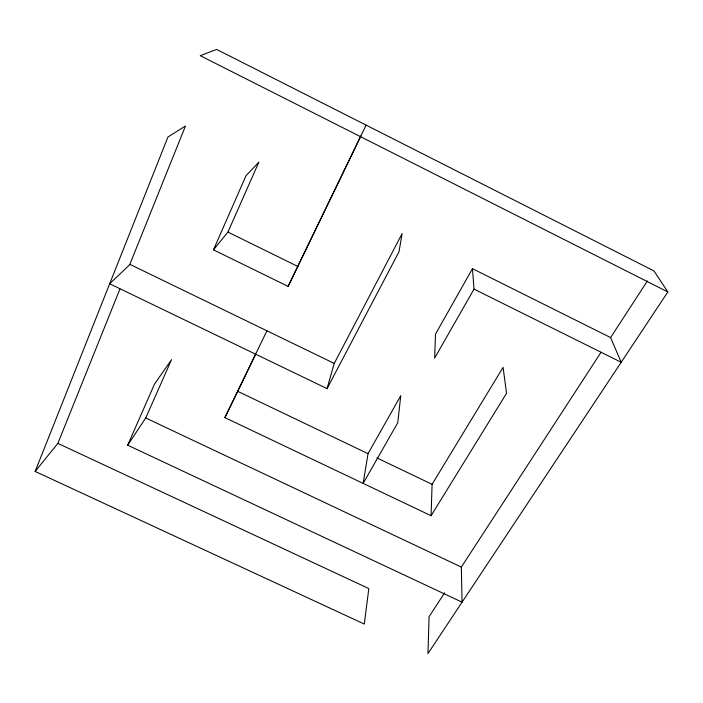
<?xml version="1.0" encoding="UTF-8"?>
<svg xmlns="http://www.w3.org/2000/svg" width="703" height="703" viewBox="0 0 703 703"><rect width="100%" height="100%" fill="white"/><g stroke="black" fill="none" stroke-linecap="round" stroke-linejoin="round"><path stroke-width="1.05" d="M431.08 515.712L432.09 484.314L503.084 367.335L506.547 393.293L431.08 515.712L224.863 417.617L266.938 330.797M368.021 453.663L363.143 483.392L397.766 422.731L400.763 395.675L368.021 453.663L237.755 391.343L224.863 417.617M327.053 388.627L334.233 363.425L402.125 233.581L398.996 251.815L327.053 388.627L109.668 283.775L130.011 264.416L334.233 363.425M35.15 471.432L57.874 443.391L368.811 588.578L364.286 624.053L35.15 471.432L167.964 136.98L185.451 126.022L129.703 264.706M57.874 443.391L119.905 289.074M127.682 445.184L154.493 384.137L171.523 359.646L145.732 417.969L127.682 445.184L462.056 602.172L461.335 567.093L601.047 352.247M213.457 249.846L245.988 175.768L258.862 162.129L227.93 232.087L213.457 249.846L288.116 286.385L360.859 135.987M288.116 286.385L366.105 125.116M237.755 391.343L255.637 354.233M472.451 268.66L435.509 334.118L434.647 358.099L474.015 289.109L472.451 268.66L610.599 337.563L621.197 362.265L474.015 289.109M444.604 592.822L429.076 616.716L427.96 653.579L667.85 291.947L653.939 270.91L216.656 49.421L200.25 55.678L667.85 291.947M610.599 337.563L647.41 280.945M145.732 417.969L461.335 567.093M376.896 457.908L432.09 484.314M227.93 232.087L297.94 266.499"/></g></svg>
